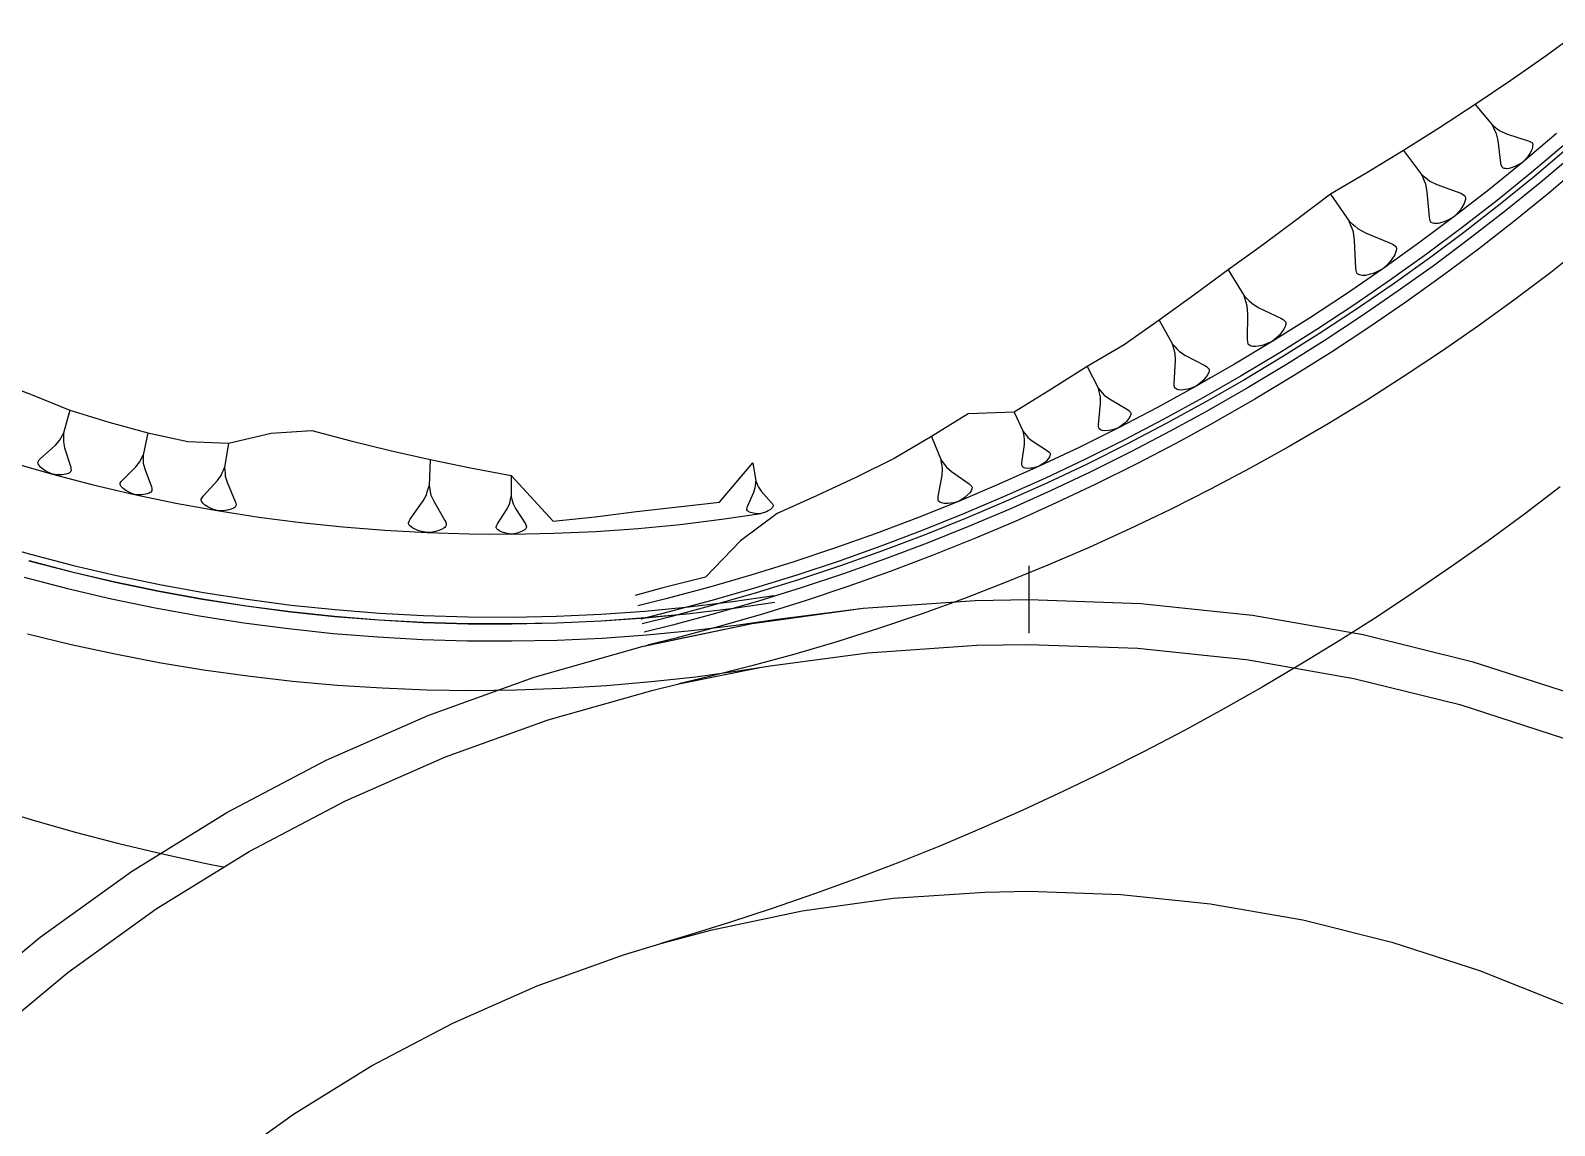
# Model space of a CAD drawing. Extents: x 383808 to 384559, y 802827 to 803490.
# Drawn here: x 383973.71 to 384007.66, y 803221.59 to 803245.98 of the extents above; entities that cross this region are included whole.
import ezdxf

# ---------------------------------------------------------------- set-up
doc = ezdxf.new("R2010")
doc.units = 0
doc.layers.get('0').update_dxf_attribs({"linetype": 'CONTINUOUS'})

msp = doc.modelspace()

# ---------------------------------------------------------------- linework, layer by layer
at = {"color": 7}
for p, q in [((384005.8972, 803244.3294), (384006.28, 803243.8669)), ((384006.28, 803243.8669), (384006.337, 803243.825)), ((384006.3106, 803243.8031), (384006.28, 803243.8669)), ((384006.3411, 803243.7393), (384006.3106, 803243.8031)), ((384006.337, 803243.825), (384006.3939, 803243.7831)), ((384006.3716, 803243.6755), (384006.3411, 803243.7393)), ((384006.4063, 803243.5261), (384006.3716, 803243.6755)), ((384006.3939, 803243.7831), (384006.4509, 803243.7412)), ((384006.4509, 803243.7412), (384006.5913, 803243.6792)), ((384006.5913, 803243.6792), (384007.0761, 803243.5238)), ((384004.295, 803243.3023), (384004.7011, 803242.7696)), ((384006.4683, 803243.0207), (384006.4063, 803243.5261)), ((384007.0761, 803243.5238), (384007.1112, 803243.5083)), ((384007.1103, 803243.2404), (384007.0816, 803243.1944)), ((384007.1545, 803243.3215), (384007.1103, 803243.2404)), ((384007.1112, 803243.5083), (384007.1572, 803243.4796)), ((384007.1723, 803243.3807), (384007.1545, 803243.3215)), ((384007.1572, 803243.4796), (384007.1682, 803243.4664)), ((384007.1682, 803243.4664), (384007.1768, 803243.429)), ((384007.1745, 803243.4049), (384007.1723, 803243.3807)), ((384007.1768, 803243.429), (384007.1745, 803243.4049)), ((384006.4769, 803242.9834), (384006.4683, 803243.0207)), ((384006.4965, 803242.9328), (384006.4769, 803242.9834)), ((384006.5074, 803242.9196), (384006.4965, 803242.9328)), ((384006.5425, 803242.9041), (384006.5074, 803242.9196)), ((384006.5667, 803242.9018), (384006.5425, 803242.9041)), ((384006.5908, 803242.8995), (384006.5667, 803242.9018)), ((384006.6523, 803242.9059), (384006.5908, 803242.8995)), ((384006.7403, 803242.9342), (384006.6523, 803242.9059)), ((384006.7909, 803242.9538), (384006.7403, 803242.9342)), ((384006.8547, 803242.9843), (384006.7909, 803242.9538)), ((384006.9581, 803243.0476), (384006.8547, 803242.9843)), ((384007.0397, 803243.1374), (384006.9581, 803243.0476)), ((384007.0816, 803243.1944), (384007.0397, 803243.1374)), ((384004.7011, 803242.7696), (384004.7627, 803242.7203)), ((384004.7323, 803242.6971), (384004.7011, 803242.7696)), ((384004.7635, 803242.6246), (384004.7323, 803242.6971)), ((384004.7627, 803242.7203), (384004.8243, 803242.671)), ((384004.7947, 803242.5522), (384004.7635, 803242.6246)), ((384004.8266, 803242.384), (384004.7947, 803242.5522)), ((384004.8243, 803242.671), (384004.886, 803242.6218)), ((384004.886, 803242.6218), (384005.0397, 803242.5464)), ((384002.6679, 803242.332), (384003.0891, 803241.7312)), ((384004.8732, 803241.8178), (384004.8266, 803242.384)), ((384005.0397, 803242.5464), (384005.5733, 803242.3516)), ((384005.5733, 803242.3516), (384005.6117, 803242.3328)), ((384005.6117, 803242.3328), (384005.6617, 803242.2987)), ((384005.6617, 803242.2987), (384005.6733, 803242.2835)), ((384005.6733, 803242.2835), (384005.6813, 803242.2414)), ((384005.6777, 803242.2146), (384005.6741, 803242.1878)), ((384005.6813, 803242.2414), (384005.6777, 803242.2146)), ((384005.5154, 803241.9224), (384005.4205, 803241.826)), ((384005.5647, 803241.9841), (384005.5154, 803241.9224)), ((384005.5987, 803242.0341), (384005.5647, 803241.9841)), ((384005.6516, 803242.1225), (384005.5987, 803242.0341)), ((384005.6741, 803242.1878), (384005.6516, 803242.1225)), ((384003.0891, 803241.7312), (384003.1544, 803241.6745)), ((384003.1201, 803241.6505), (384003.0891, 803241.7312)), ((384003.151, 803241.5698), (384003.1201, 803241.6505)), ((384003.182, 803241.4891), (384003.151, 803241.5698)), ((384003.1544, 803241.6745), (384003.2197, 803241.6179)), ((384003.2197, 803241.6179), (384003.285, 803241.5613)), ((384003.285, 803241.5613), (384003.4499, 803241.4721)), ((384004.8811, 803241.7758), (384004.8732, 803241.8178)), ((384004.9007, 803241.7185), (384004.8811, 803241.7758)), ((384004.9123, 803241.7033), (384004.9007, 803241.7185)), ((384004.9508, 803241.6845), (384004.9123, 803241.7033)), ((384004.9776, 803241.6809), (384004.9508, 803241.6845)), ((384005.0044, 803241.6773), (384004.9776, 803241.6809)), ((384005.0733, 803241.6816), (384005.0044, 803241.6773)), ((384005.1726, 803241.7092), (384005.0733, 803241.6816)), ((384005.2298, 803241.7288), (384005.1726, 803241.7092)), ((384005.3023, 803241.76), (384005.2298, 803241.7288)), ((384005.4205, 803241.826), (384005.3023, 803241.76)), ((384003.2096, 803241.3036), (384003.182, 803241.4891)), ((384003.2358, 803240.6819), (384003.2096, 803241.3036)), ((384003.4499, 803241.4721), (384004.0255, 803241.2354)), ((384004.0255, 803241.2354), (384004.0667, 803241.2131)), ((384004.0667, 803241.2131), (384004.12, 803241.1737)), ((384004.0394, 803240.8868), (384004, 803240.8335)), ((384004.1012, 803240.9813), (384004.0394, 803240.8868)), ((384004.1286, 803241.0517), (384004.1012, 803240.9813)), ((384004.12, 803241.1737), (384004.132, 803241.1565)), ((384004.1338, 803241.0809), (384004.1286, 803241.0517)), ((384004.132, 803241.1565), (384004.1389, 803241.1101)), ((384004.1389, 803241.1101), (384004.1338, 803241.0809)), ((384000.3923, 803240.6447), (384000.7464, 803240.069)), ((384003.2427, 803240.6355), (384003.2358, 803240.6819)), ((384003.2616, 803240.572), (384003.2427, 803240.6355)), ((384003.2736, 803240.5548), (384003.2616, 803240.572)), ((384003.3149, 803240.5325), (384003.2736, 803240.5548)), ((384003.3441, 803240.5274), (384003.3149, 803240.5325)), ((384003.3733, 803240.5222), (384003.3441, 803240.5274)), ((384003.4488, 803240.524), (384003.3733, 803240.5222)), ((384003.5587, 803240.5498), (384003.4488, 803240.524)), ((384003.6223, 803240.5688), (384003.5587, 803240.5498)), ((384003.703, 803240.5997), (384003.6223, 803240.5688)), ((384003.8352, 803240.6668), (384003.703, 803240.5997)), ((384003.9433, 803240.7682), (384003.8352, 803240.6668)), ((384004, 803240.8335), (384003.9433, 803240.7682)), ((384000.7464, 803240.069), (384000.8033, 803240.0133)), ((384000.7704, 803239.9931), (384000.7464, 803240.069)), ((384000.7944, 803239.9172), (384000.7704, 803239.9931)), ((384000.8184, 803239.8412), (384000.7944, 803239.9172)), ((384000.8033, 803240.0133), (384000.8602, 803239.9576)), ((384000.8336, 803239.6692), (384000.8184, 803239.8412)), ((384000.8602, 803239.9576), (384000.9171, 803239.9019)), ((384000.9171, 803239.9019), (384001.0638, 803239.8108)), ((383998.856, 803239.5232), (383999.1535, 803238.9931)), ((384000.8233, 803239.0961), (384000.8336, 803239.6692)), ((384001.0638, 803239.8108), (384001.5799, 803239.5615)), ((384001.5799, 803239.5615), (384001.6166, 803239.5387)), ((384001.6166, 803239.5387), (384001.6634, 803239.4995)), ((384001.6634, 803239.4995), (384001.6735, 803239.483)), ((384001.5343, 803239.1933), (384001.4786, 803239.1364)), ((384001.5735, 803239.2401), (384001.5343, 803239.1933)), ((384001.6355, 803239.3236), (384001.5735, 803239.2401)), ((384001.6646, 803239.3869), (384001.6355, 803239.3236)), ((384001.671, 803239.4134), (384001.6646, 803239.3869)), ((384001.6773, 803239.44), (384001.671, 803239.4134)), ((384001.6735, 803239.483), (384001.6773, 803239.44)), ((383999.1535, 803238.9931), (383999.2027, 803238.941)), ((383999.1724, 803238.924), (383999.1535, 803238.9931)), ((383999.1912, 803238.8549), (383999.1724, 803238.924)), ((383999.2101, 803238.7859), (383999.1912, 803238.8549)), ((383999.2027, 803238.941), (383999.2518, 803238.8889)), ((383999.2518, 803238.8889), (383999.301, 803238.8369)), ((383999.301, 803238.8369), (383999.4295, 803238.7497)), ((384000.8271, 803239.0531), (384000.8233, 803239.0961)), ((384000.841, 803238.9937), (384000.8271, 803239.0531)), ((384000.8511, 803238.9772), (384000.841, 803238.9937)), ((384000.8878, 803238.9544), (384000.8511, 803238.9772)), ((384000.9143, 803238.9481), (384000.8878, 803238.9544)), ((384000.9409, 803238.9418), (384000.9143, 803238.9481)), ((384001.0105, 803238.9392), (384000.9409, 803238.9418)), ((384001.1129, 803238.9569), (384001.0105, 803238.9392)), ((384001.1724, 803238.9708), (384001.1129, 803238.9569)), ((384001.2483, 803238.9948), (384001.1724, 803238.9708)), ((384001.3736, 803239.0492), (384001.2483, 803238.9948)), ((384001.4786, 803239.1364), (384001.3736, 803239.0492)), ((383997.2515, 803238.4958), (383997.5032, 803238.002)), ((383999.1876, 803238.116), (383999.2175, 803238.6307)), ((383999.2175, 803238.6307), (383999.2101, 803238.7859)), ((383999.4295, 803238.7497), (383999.8844, 803238.507)), ((383999.8844, 803238.507), (383999.9165, 803238.4852)), ((383999.9165, 803238.4852), (383999.9572, 803238.4483)), ((383999.8301, 803238.1778), (383999.778, 803238.1287)), ((383999.867, 803238.2185), (383999.8301, 803238.1778)), ((383999.9258, 803238.2913), (383999.867, 803238.2185)), ((383999.9542, 803238.3471), (383999.9258, 803238.2913)), ((383999.9609, 803238.3707), (383999.9542, 803238.3471)), ((383999.9572, 803238.4483), (383999.9657, 803238.4331)), ((383999.9675, 803238.3944), (383999.9609, 803238.3707)), ((383999.9657, 803238.4331), (383999.9675, 803238.3944)), ((383997.5032, 803238.002), (383997.5461, 803237.9528)), ((383997.5178, 803237.9384), (383997.5032, 803238.002)), ((383997.5325, 803237.8748), (383997.5178, 803237.9384)), ((383997.5472, 803237.8112), (383997.5325, 803237.8748)), ((383997.5461, 803237.9528), (383997.5889, 803237.9036)), ((383997.5483, 803237.6696), (383997.5472, 803237.8112)), ((383997.5889, 803237.9036), (383997.6318, 803237.8543)), ((383997.6318, 803237.8543), (383997.7457, 803237.7702)), ((383999.1895, 803238.0773), (383999.1876, 803238.116)), ((383999.1998, 803238.0233), (383999.1895, 803238.0773)), ((383999.2083, 803238.0082), (383999.1998, 803238.0233)), ((383999.2405, 803237.9864), (383999.2083, 803238.0082)), ((383999.2641, 803237.9797), (383999.2405, 803237.9864)), ((383999.2878, 803237.9731), (383999.2641, 803237.9797)), ((383999.3502, 803237.9683), (383999.2878, 803237.9731)), ((383999.4429, 803237.9805), (383999.3502, 803237.9683)), ((383999.4969, 803237.9908), (383999.4429, 803237.9805)), ((383999.566, 803238.0097), (383999.4969, 803237.9908)), ((383999.6805, 803238.054), (383999.566, 803238.0097)), ((383999.778, 803238.1287), (383999.6805, 803238.054)), ((383974.5923, 803237.5201), (383974.4514, 803237.0059)), ((383995.6254, 803237.4795), (383995.8262, 803237.0434)), ((383997.5023, 803237.2019), (383997.5483, 803237.6696)), ((383997.7457, 803237.7702), (383998.1512, 803237.5326)), ((383998.1512, 803237.5326), (383998.1797, 803237.5116)), ((383998.1797, 803237.5116), (383998.2154, 803237.4765)), ((383998.2154, 803237.4765), (383998.2226, 803237.4623)), ((383998.2226, 803237.4623), (383998.2228, 803237.4269)), ((383997.5026, 803237.1665), (383997.5023, 803237.2019)), ((383997.51, 803237.1169), (383997.5026, 803237.1665)), ((383997.5172, 803237.1028), (383997.51, 803237.1169)), ((383997.949, 803237.1274), (383997.843, 803237.0912)), ((383998.0405, 803237.1919), (383997.949, 803237.1274)), ((383998.0898, 803237.2347), (383998.0405, 803237.1919)), ((383998.1249, 803237.2704), (383998.0898, 803237.2347)), ((383998.1811, 803237.3346), (383998.1249, 803237.2704)), ((383998.209, 803237.3843), (383998.1811, 803237.3346)), ((383998.2159, 803237.4056), (383998.209, 803237.3843)), ((383998.2228, 803237.4269), (383998.2159, 803237.4056)), ((383974.2681, 803236.7402), (383974.3591, 803236.8416)), ((383974.3591, 803236.8416), (383974.3899, 803236.8964)), ((383974.3899, 803236.8964), (383974.4207, 803236.9511)), ((383974.4207, 803236.9511), (383974.4514, 803237.0059)), ((383974.4486, 803236.8803), (383974.4472, 803236.8175)), ((383974.4472, 803236.8175), (383974.4738, 803236.6839)), ((383974.45, 803236.9431), (383974.4486, 803236.8803)), ((383974.4514, 803237.0059), (383974.45, 803236.9431)), ((383976.3302, 803237.0132), (383976.2211, 803236.5191)), ((383978.1277, 803236.7867), (383978.0362, 803236.2446)), ((383993.7849, 803236.9319), (383994.0003, 803236.41)), ((383995.8262, 803237.0434), (383995.8616, 803236.9993)), ((383995.8367, 803236.9878), (383995.8262, 803237.0434)), ((383995.8471, 803236.9322), (383995.8367, 803236.9878)), ((383995.8576, 803236.8766), (383995.8471, 803236.9322)), ((383995.8537, 803236.754), (383995.8576, 803236.8766)), ((383995.8616, 803236.9993), (383995.897, 803236.9552)), ((383995.897, 803236.9552), (383995.9324, 803236.911)), ((383995.9324, 803236.911), (383996.0281, 803236.8343)), ((383996.0281, 803236.8343), (383996.3709, 803236.6145)), ((383997.5457, 803237.0818), (383997.5172, 803237.1028)), ((383997.567, 803237.0749), (383997.5457, 803237.0818)), ((383997.5883, 803237.068), (383997.567, 803237.0749)), ((383997.645, 803237.0613), (383997.5883, 803237.068)), ((383997.7299, 803237.0691), (383997.645, 803237.0613)), ((383997.7794, 803237.0765), (383997.7299, 803237.0691)), ((383997.843, 803237.0912), (383997.7794, 803237.0765)), ((383973.9097, 803236.4119), (383973.9325, 803236.4373)), ((383973.9325, 803236.4373), (383974.2681, 803236.7402)), ((383974.4738, 803236.6839), (383974.6083, 803236.2522)), ((383976.1679, 803236.4123), (383976.1945, 803236.4657)), ((383976.1945, 803236.4657), (383976.2211, 803236.5191)), ((383976.2211, 803236.5191), (383976.2228, 803236.4595)), ((383976.2228, 803236.4595), (383976.2244, 803236.3999)), ((383995.7977, 803236.3507), (383995.8537, 803236.754)), ((383996.3899, 803236.4421), (383996.339, 803236.3885)), ((383996.3709, 803236.6145), (383996.3948, 803236.5954)), ((383996.4158, 803236.4842), (383996.3899, 803236.4421)), ((383996.3948, 803236.5954), (383996.4245, 803236.5637)), ((383996.4225, 803236.5024), (383996.4158, 803236.4842)), ((383996.4292, 803236.5206), (383996.4225, 803236.5024)), ((383996.4245, 803236.5637), (383996.4302, 803236.5512)), ((383996.4302, 803236.5512), (383996.4292, 803236.5206)), ((383973.8789, 803236.3572), (383973.883, 803236.3719)), ((383973.8856, 803236.3238), (383973.8789, 803236.3572)), ((383973.883, 803236.3719), (383973.9097, 803236.4119)), ((383973.8963, 803236.305), (383973.8856, 803236.3238)), ((383973.9069, 803236.2863), (383973.8963, 803236.305)), ((383973.943, 803236.2449), (383973.9069, 803236.2863)), ((383974.0084, 803236.1954), (383973.943, 803236.2449)), ((383974.0484, 803236.1686), (383974.0084, 803236.1954)), ((383974.1032, 803236.1378), (383974.0484, 803236.1686)), ((383974.202, 803236.095), (383974.1032, 803236.1378)), ((383974.5534, 803236.1093), (383974.5013, 803236.092)), ((383974.5721, 803236.12), (383974.5534, 803236.1093)), ((383974.5908, 803236.1306), (383974.5721, 803236.12)), ((383974.6136, 803236.156), (383974.5908, 803236.1306)), ((383974.6083, 803236.2522), (383974.615, 803236.2188)), ((383974.6176, 803236.1707), (383974.6136, 803236.156)), ((383974.615, 803236.2188), (383974.6176, 803236.1707)), ((383975.7561, 803235.9554), (383976.0599, 803236.2585)), ((383976.0599, 803236.2585), (383976.1414, 803236.359)), ((383976.1414, 803236.359), (383976.1679, 803236.4123)), ((383976.2244, 803236.3999), (383976.2261, 803236.3403)), ((383976.2261, 803236.3403), (383976.2576, 803236.2149)), ((383976.2576, 803236.2149), (383976.4056, 803235.812)), ((383977.9583, 803236.0666), (383977.9843, 803236.1259)), ((383977.9843, 803236.1259), (383978.0102, 803236.1853)), ((383978.0102, 803236.1853), (383978.0362, 803236.2446)), ((383978.0362, 803236.2446), (383978.0412, 803236.18)), ((383978.0412, 803236.18), (383978.0462, 803236.1155)), ((383978.0462, 803236.1155), (383978.0512, 803236.0509)), ((383982.6166, 803236.4228), (383982.5917, 803235.8347)), ((383989.8072, 803236.3502), (383989.8715, 803235.9411)), ((383994.0003, 803236.41), (383994.0398, 803236.3565)), ((383994.01, 803236.3442), (383994.0003, 803236.41)), ((383994.0197, 803236.2784), (383994.01, 803236.3442)), ((383994.019, 803236.0687), (383994.0294, 803236.2126)), ((383994.0294, 803236.2126), (383994.0197, 803236.2784)), ((383994.0398, 803236.3565), (383994.0793, 803236.303)), ((383994.0793, 803236.303), (383994.1188, 803236.2495)), ((383994.1188, 803236.2495), (383994.2277, 803236.1548)), ((383994.2277, 803236.1548), (383994.6201, 803235.8805)), ((383995.7967, 803236.32), (383995.7977, 803236.3507)), ((383995.8014, 803236.2769), (383995.7967, 803236.32)), ((383995.8072, 803236.2645), (383995.8014, 803236.2769)), ((383995.8311, 803236.2453), (383995.8072, 803236.2645)), ((383995.8493, 803236.2385), (383995.8311, 803236.2453)), ((383995.8675, 803236.2318), (383995.8493, 803236.2385)), ((383995.9164, 803236.2241), (383995.8675, 803236.2318)), ((383995.9901, 803236.2279), (383995.9164, 803236.2241)), ((383996.0332, 803236.2326), (383995.9901, 803236.2279)), ((383996.0888, 803236.2431), (383996.0332, 803236.2326)), ((383996.1818, 803236.2708), (383996.0888, 803236.2431)), ((383996.2633, 803236.3234), (383996.1818, 803236.2708)), ((383996.3074, 803236.3588), (383996.2633, 803236.3234)), ((383996.339, 803236.3885), (383996.3074, 803236.3588)), ((383974.3089, 803236.0815), (383974.202, 803236.095)), ((383974.3717, 803236.0801), (383974.3089, 803236.0815)), ((383974.4198, 803236.0827), (383974.3717, 803236.0801)), ((383974.5013, 803236.092), (383974.4198, 803236.0827)), ((383975.7092, 803235.8769), (383975.7123, 803235.8911)), ((383975.7171, 803235.8456), (383975.7092, 803235.8769)), ((383975.7123, 803235.8911), (383975.7358, 803235.9303)), ((383975.7281, 803235.8284), (383975.7171, 803235.8456)), ((383975.7391, 803235.8111), (383975.7281, 803235.8284)), ((383975.7358, 803235.9303), (383975.7561, 803235.9554)), ((383975.7752, 803235.7735), (383975.7391, 803235.8111)), ((383975.8396, 803235.7297), (383975.7752, 803235.7735)), ((383976.4056, 803235.812), (383976.4135, 803235.7807)), ((383976.4135, 803235.7807), (383976.4182, 803235.7352)), ((383977.5622, 803235.6078), (383977.8754, 803235.9531)), ((383977.8754, 803235.9531), (383977.9583, 803236.0666)), ((383978.0512, 803236.0509), (383978.0923, 803235.9165)), ((383978.0923, 803235.9165), (383978.2747, 803235.4874)), ((383982.5525, 803235.7016), (383982.5721, 803235.7681)), ((383982.5721, 803235.7681), (383982.5917, 803235.8347)), ((383982.5917, 803235.8347), (383982.6057, 803235.7667)), ((383982.6057, 803235.7667), (383982.6197, 803235.6988)), ((383984.4181, 803236.0674), (383984.4217, 803235.5957)), ((383989.8265, 803235.6944), (383989.8586, 803235.7953)), ((383989.8586, 803235.7953), (383989.8629, 803235.8439)), ((383989.8629, 803235.8439), (383989.8672, 803235.8925)), ((383989.8672, 803235.8925), (383989.8715, 803235.9411)), ((383989.8715, 803235.9411), (383989.8906, 803235.8962)), ((383989.8906, 803235.8962), (383989.9096, 803235.8513)), ((383989.9096, 803235.8513), (383989.9287, 803235.8063)), ((383989.9287, 803235.8063), (383989.9902, 803235.7202)), ((383993.9342, 803235.5974), (383994.019, 803236.0687)), ((383994.6201, 803235.8805), (383994.6473, 803235.8568)), ((383994.6473, 803235.8568), (383994.6807, 803235.8182)), ((383994.6843, 803235.7674), (383994.6755, 803235.7463)), ((383994.6807, 803235.8182), (383994.6869, 803235.8033)), ((383994.6869, 803235.8033), (383994.6843, 803235.7674)), ((383975.8788, 803235.7062), (383975.8396, 803235.7297)), ((383975.9321, 803235.6797), (383975.8788, 803235.7062)), ((383976.0279, 803235.6437), (383975.9321, 803235.6797)), ((383976.1298, 803235.636), (383976.0279, 803235.6437)), ((383976.1894, 803235.6377), (383976.1298, 803235.636)), ((383976.2349, 803235.6424), (383976.1894, 803235.6377)), ((383976.3117, 803235.6551), (383976.2349, 803235.6424)), ((383976.3603, 803235.674), (383976.3117, 803235.6551)), ((383976.3775, 803235.685), (383976.3603, 803235.674)), ((383976.3948, 803235.696), (383976.3775, 803235.685)), ((383976.4151, 803235.7211), (383976.3948, 803235.696)), ((383976.4182, 803235.7352), (383976.4151, 803235.7211)), ((383977.5155, 803235.5201), (383977.5182, 803235.5355)), ((383977.5258, 803235.4865), (383977.5155, 803235.5201)), ((383977.5182, 803235.5355), (383977.5415, 803235.5794)), ((383977.5387, 803235.4684), (383977.5258, 803235.4865)), ((383977.5515, 803235.4503), (383977.5387, 803235.4684)), ((383977.5415, 803235.5794), (383977.5622, 803235.6078)), ((383977.5928, 803235.4114), (383977.5515, 803235.4503)), ((383978.2747, 803235.4874), (383978.285, 803235.4538)), ((383978.285, 803235.4538), (383978.2926, 803235.4048)), ((383982.1732, 803235.0948), (383982.4599, 803235.5035)), ((383982.4599, 803235.5035), (383982.5328, 803235.6351)), ((383982.5328, 803235.6351), (383982.5525, 803235.7016)), ((383982.6197, 803235.6988), (383982.6336, 803235.6309)), ((383982.6336, 803235.6309), (383982.6952, 803235.4936)), ((383982.6952, 803235.4936), (383982.9463, 803235.0621)), ((383984.3295, 803235.3255), (383984.3826, 803235.4337)), ((383984.3826, 803235.4337), (383984.3956, 803235.4877)), ((383984.3956, 803235.4877), (383984.4087, 803235.5417)), ((383984.4087, 803235.5417), (383984.4217, 803235.5957)), ((383984.4217, 803235.5957), (383984.4356, 803235.5419)), ((383984.4356, 803235.5419), (383984.4495, 803235.4881)), ((383984.4495, 803235.4881), (383984.4634, 803235.4343)), ((383984.4634, 803235.4343), (383984.5181, 803235.3269)), ((383989.6855, 803235.3728), (383989.8265, 803235.6944)), ((383989.9902, 803235.7202), (383990.2232, 803235.4574)), ((383990.2232, 803235.4574), (383990.2385, 803235.4358)), ((383990.2385, 803235.4358), (383990.2558, 803235.4026)), ((383993.9316, 803235.5615), (383993.9342, 803235.5974)), ((383993.9352, 803235.5106), (383993.9316, 803235.5615)), ((383993.9413, 803235.4957), (383993.9352, 803235.5106)), ((383993.9685, 803235.472), (383993.9413, 803235.4957)), ((383993.9896, 803235.4632), (383993.9685, 803235.472)), ((383994.0107, 803235.4545), (383993.9896, 803235.4632)), ((383994.0677, 803235.4431), (383994.0107, 803235.4545)), ((383994.1546, 803235.4441), (383994.0677, 803235.4431)), ((383994.2054, 803235.4476), (383994.1546, 803235.4441)), ((383994.2712, 803235.4573), (383994.2054, 803235.4476)), ((383994.3818, 803235.4855), (383994.2712, 803235.4573)), ((383994.48, 803235.5435), (383994.3818, 803235.4855)), ((383994.5335, 803235.583), (383994.48, 803235.5435)), ((383994.5721, 803235.6164), (383994.5335, 803235.583)), ((383994.6343, 803235.6769), (383994.5721, 803235.6164)), ((383994.6667, 803235.7252), (383994.6343, 803235.6769)), ((383994.6755, 803235.7463), (383994.6667, 803235.7252)), ((383977.665, 803235.3674), (383977.5928, 803235.4114)), ((383977.7088, 803235.344), (383977.665, 803235.3674)), ((383977.7682, 803235.3181), (383977.7088, 803235.344)), ((383977.874, 803235.2843), (383977.7682, 803235.3181)), ((383977.985, 803235.2815), (383977.874, 803235.2843)), ((383978.0496, 803235.2865), (383977.985, 803235.2815)), ((383978.0987, 803235.2941), (383978.0496, 803235.2865)), ((383978.1814, 803235.312), (383978.0987, 803235.2941)), ((383978.2331, 803235.3352), (383978.1814, 803235.312)), ((383978.2512, 803235.348), (383978.2331, 803235.3352)), ((383978.2693, 803235.3609), (383978.2512, 803235.348)), ((383978.29, 803235.3893), (383978.2693, 803235.3609)), ((383978.2926, 803235.4048), (383978.29, 803235.3893)), ((383982.155, 803235.0619), (383982.1732, 803235.0948)), ((383984.1165, 803234.9869), (383984.3295, 803235.3255)), ((383984.5181, 803235.3269), (383984.7364, 803234.9917)), ((383989.6713, 803235.3106), (383989.6774, 803235.3475)), ((383989.6731, 803235.2989), (383989.6713, 803235.3106)), ((383989.6885, 803235.2774), (383989.6731, 803235.2989)), ((383989.6774, 803235.3475), (383989.6855, 803235.3728)), ((383989.702, 803235.2675), (383989.6885, 803235.2774)), ((383989.7155, 803235.2577), (383989.702, 803235.2675)), ((383989.7543, 803235.2398), (383989.7155, 803235.2577)), ((383989.8164, 803235.2256), (383989.7543, 803235.2398)), ((383989.8533, 803235.2195), (383989.8164, 803235.2256)), ((383989.9019, 803235.2151), (383989.8533, 803235.2195)), ((383989.9856, 803235.2163), (383989.9019, 803235.2151)), ((383990.0656, 803235.2409), (383989.9856, 803235.2163)), ((383990.1105, 803235.2599), (383990.0656, 803235.2409)), ((383990.1437, 803235.2772), (383990.1105, 803235.2599)), ((383990.1985, 803235.3097), (383990.1437, 803235.2772)), ((383990.2299, 803235.3386), (383990.1985, 803235.3097)), ((383990.2397, 803235.3522), (383990.2299, 803235.3386)), ((383990.2496, 803235.3657), (383990.2397, 803235.3522)), ((383990.2576, 803235.3909), (383990.2496, 803235.3657)), ((383990.2558, 803235.4026), (383990.2576, 803235.3909)), ((383982.1354, 803234.9954), (383982.1361, 803235.0122)), ((383982.1507, 803234.961), (383982.1354, 803234.9954)), ((383982.1361, 803235.0122), (383982.155, 803235.0619)), ((383982.1668, 803234.9435), (383982.1507, 803234.961)), ((383982.1829, 803234.926), (383982.1668, 803234.9435)), ((383982.2319, 803234.8903), (383982.1829, 803234.926)), ((383982.3145, 803234.8531), (383982.2319, 803234.8903)), ((383982.3642, 803234.8342), (383982.3145, 803234.8531)), ((383982.4307, 803234.8145), (383982.3642, 803234.8342)), ((383982.5477, 803234.7927), (383982.4307, 803234.8145)), ((383982.666, 803234.8046), (383982.5477, 803234.7927)), ((383982.7339, 803234.8185), (383982.666, 803234.8046)), ((383982.7851, 803234.8332), (383982.7339, 803234.8185)), ((383982.8705, 803234.8632), (383982.7851, 803234.8332)), ((383982.9224, 803234.8947), (383982.8705, 803234.8632)), ((383982.9399, 803234.9108), (383982.9224, 803234.8947)), ((383982.9574, 803234.9269), (383982.9399, 803234.9108)), ((383982.9463, 803235.0621), (383982.9617, 803235.0277)), ((383982.9756, 803234.9598), (383982.9574, 803234.9269)), ((383982.9617, 803235.0277), (383982.9763, 803234.9766)), ((383982.9763, 803234.9766), (383982.9756, 803234.9598)), ((383984.09, 803234.9193), (383984.1032, 803234.9599)), ((383984.0901, 803234.9059), (383984.09, 803234.9193)), ((383984.1038, 803234.879), (383984.0901, 803234.9059)), ((383984.1032, 803234.9599), (383984.1165, 803234.9869)), ((383984.1174, 803234.8656), (383984.1038, 803234.879)), ((383984.131, 803234.8523), (383984.1174, 803234.8656)), ((383984.1716, 803234.8256), (383984.131, 803234.8523)), ((383984.2392, 803234.7992), (383984.1716, 803234.8256)), ((383984.2797, 803234.786), (383984.2392, 803234.7992)), ((383984.3338, 803234.773), (383984.2797, 803234.786)), ((383984.4282, 803234.7602), (383984.3338, 803234.773)), ((383984.5224, 803234.7744), (383984.4282, 803234.7602)), ((383984.5762, 803234.7883), (383984.5224, 803234.7744)), ((383984.6165, 803234.8021), (383984.5762, 803234.7883)), ((383984.6837, 803234.8296), (383984.6165, 803234.8021)), ((383984.7239, 803234.8568), (383984.6837, 803234.8296)), ((383984.7373, 803234.8704), (383984.7239, 803234.8568)), ((383984.7364, 803234.9917), (383984.75, 803234.9648)), ((383984.7507, 803234.884), (383984.7373, 803234.8704)), ((383984.75, 803234.9648), (383984.7638, 803234.9245)), ((383984.7639, 803234.911), (383984.7507, 803234.884)), ((383984.7638, 803234.9245), (383984.7639, 803234.911))]:
    msp.add_line(p, q, dxfattribs=at)
at = {"color": 3}
msp.add_line((383995.9512, 803234.0528), (383995.9512, 803232.5528), dxfattribs=at)
at = {"color": 7, "linetype": 'CONTINUOUS'}
for points in [[(384008.2491, 803245.9786), (384007.4724, 803245.4143), (384006.6884, 803244.8646), (384005.8972, 803244.3294), (384005.0993, 803243.8087), (384004.295, 803243.3023), (384003.4844, 803242.8101), (384002.6679, 803242.332), (384001.9171, 803241.7617), (384001.1597, 803241.1976), (384000.3923, 803240.6447), (384000, 803240.3559)], [(384007.9042, 803243.454), (384007.1494, 803242.8165), (384006.382, 803242.1942), (384005.6023, 803241.5874), (384004.8107, 803240.9963), (384004.0074, 803240.4211), (384003.1927, 803239.8622), (384002.3671, 803239.3196), (384001.5307, 803238.7936), (384000.684, 803238.2845), (384000, 803237.8916)], [(384007.976, 803243.3707), (384007.2195, 803242.7318), (384006.4504, 803242.1081), (384005.669, 803241.4999), (384004.8756, 803240.9075), (384004.0705, 803240.3311), (384003.2541, 803239.7708), (384002.4266, 803239.2271), (384001.5883, 803238.6999), (384000.7398, 803238.1897), (384000, 803237.7648)], [(384008.3614, 803241.209), (384007.576, 803240.59), (384006.7784, 803239.9869), (384005.9689, 803239.3998), (384005.1478, 803238.8291), (384004.3154, 803238.2749), (384003.4722, 803237.7374), (384002.6183, 803237.2169), (384001.7542, 803236.7136), (384000.8802, 803236.2277), (384000, 803235.7611)], [(384000, 803240.3559), (383999.6276, 803240.0819), (383998.856, 803239.5232), (383998.0739, 803238.9751), (383997.2515, 803238.4958), (383996.4435, 803237.982), (383995.6254, 803237.4795), (383994.6008, 803237.4392), (383993.7849, 803236.9319), (383992.9543, 803236.4451), (383992.095, 803236.0188), (383991.2246, 803235.6119), (383990.3461, 803235.2171), (383989.5269, 803234.6098), (383988.75, 803233.7984), (383987.802, 803233.5613), (383987.1853, 803233.3915)], [(383972.9092, 803238.1848), (383973.7511, 803237.8601), (383974.5923, 803237.5201), (383975.4573, 803237.2546), (383976.3302, 803237.0132), (383977.2157, 803236.824), (383978.1277, 803236.7867), (383979.0714, 803237.0115), (383979.9774, 803237.0676), (383980.8487, 803236.8375), (383981.7284, 803236.6227), (383982.6166, 803236.4228), (383983.5132, 803236.2378), (383984.4181, 803236.0674), (383985.3596, 803235.0491), (383986.2892, 803235.147), (383987.2153, 803235.26), (383988.1402, 803235.3674), (383989.0646, 803235.4751), (383989.8072, 803236.3502)], [(384000, 803237.8916), (383999.8273, 803237.7924), (383998.9609, 803237.3176), (383998.0852, 803236.8601), (383997.2005, 803236.4203), (383996.3072, 803235.9983), (383995.4057, 803235.5942), (383994.4962, 803235.2082), (383993.5792, 803234.8404), (383992.655, 803234.4911), (383991.7241, 803234.1604), (383990.7867, 803233.8483), (383989.8432, 803233.555), (383988.8941, 803233.2807), (383987.9396, 803233.0254), (383987.3123, 803232.8686)], [(384000, 803237.7648), (383999.8811, 803237.6965), (383999.0128, 803237.2206), (383998.1352, 803236.7621), (383997.2485, 803236.3213), (383996.3532, 803235.8983), (383995.4497, 803235.4933), (383994.5382, 803235.1065), (383993.6191, 803234.7379), (383992.6929, 803234.3879), (383991.7598, 803234.0564), (383990.8204, 803233.7436), (383989.8748, 803233.4497), (383988.9236, 803233.1747), (383987.967, 803232.9188), (383987.3382, 803232.7617)], [(384000, 803235.7611), (383999.9967, 803235.7593), (383999.104, 803235.3087), (383998.2025, 803234.8761), (383997.2924, 803234.4616), (383996.3743, 803234.0653), (383995.4485, 803233.6875), (383994.5152, 803233.3283), (383993.575, 803232.9878), (383992.6281, 803232.6662), (383991.675, 803232.3636), (383990.7161, 803232.0801), (383989.7516, 803231.8159), (383988.7821, 803231.5709), (383988.1567, 803231.4238)], [(384007.7875, 803235.8101), (384006.9913, 803235.2051), (384006.1851, 803234.6135), (384005.3691, 803234.0355), (384004.5436, 803233.4711), (384003.7088, 803232.9205), (384002.865, 803232.3839), (384002.0123, 803231.8615), (384001.1511, 803231.3533), (384000.2815, 803230.8596), (384000, 803230.706)], [(383972.765, 803234.5832), (383973.7134, 803234.3107), (383974.6682, 803234.062), (383975.629, 803233.8372), (383976.5951, 803233.6366), (383977.566, 803233.4601), (383978.5409, 803233.308), (383979.5193, 803233.1803), (383980.5006, 803233.0771), (383981.4842, 803232.9984), (383982.4694, 803232.9444), (383983.4557, 803232.915), (383984.4424, 803232.9103), (383985.429, 803232.9302), (383986.4147, 803232.9748), (383987.399, 803233.044), (383988.3812, 803233.1378), (383989.3608, 803233.2562), (383990.2731, 803233.3888)], [(383973.6751, 803234.1708), (383974.6335, 803233.9212), (383975.5978, 803233.6956), (383976.5674, 803233.4942), (383977.5418, 803233.3171), (383978.5203, 803233.1645), (383979.5023, 803233.0363), (383980.4873, 803232.9327), (383981.4745, 803232.8538), (383982.4633, 803232.7995), (383983.4532, 803232.77), (383984.4436, 803232.7653), (383985.4337, 803232.7853), (383986.4231, 803232.8301), (383987.411, 803232.8995), (383988.3968, 803232.9937), (383989.38, 803233.1124), (383990.2957, 803233.2456)], [(383973.649, 803232.5394), (383974.6205, 803232.3026), (383975.5976, 803232.0901), (383976.5798, 803231.9021), (383977.5663, 803231.7388), (383978.5566, 803231.6001), (383979.5501, 803231.4863), (383980.5461, 803231.3973), (383981.544, 803231.3332), (383982.5432, 803231.2941), (383983.5431, 803231.28), (383984.543, 803231.2909), (383985.5424, 803231.3268), (383986.5405, 803231.3877), (383987.5368, 803231.4735), (383988.5306, 803231.5842), (383989.5214, 803231.7196), (383990.1907, 803231.8255)], [(383969.2784, 803219.9647), (383970.9152, 803221.7609), (383972.6726, 803223.4392), (383974.5423, 803224.9914), (383976.5152, 803226.4102), (383978.5818, 803227.6887), (383980.7321, 803228.8207), (383982.9557, 803229.8008), (383985.2421, 803230.6242), (383987.58, 803231.287), (383988.1567, 803231.4238), (383989.9583, 803231.7859), (383990.1907, 803231.8255), (383992.3655, 803232.1186), (383994.7899, 803232.2835), (383995.9512, 803232.3028)], [(383995.9512, 803232.3028), (383998.3798, 803232.2184), (384000, 803232.0491)], [(384000, 803232.0491), (384000.7967, 803231.9658), (384003.1902, 803231.546), (384005.5489, 803230.9612), (384007.8612, 803230.2141), (384010.1162, 803229.3083), (384012.3029, 803228.2483), (384014.4107, 803227.0391), (384016.4296, 803225.6865), (384018.3498, 803224.1971), (384020.1619, 803222.5781), (384021.8574, 803220.8372), (384023.428, 803218.9829), (384024.8661, 803217.0241), (384026.1648, 803214.9702), (384027.3179, 803212.8311), (384028.3198, 803210.6172), (384029.1657, 803208.3391), (384029.8514, 803206.0078), (384030.3737, 803203.6345), (384030.5146, 803202.8137), (384030.6882, 803201.5857), (384030.7301, 803201.2307), (384030.826, 803200)], [(384000, 803230.706), (383999.4037, 803230.3805), (383998.5182, 803229.916), (383997.625, 803229.4663), (383996.7244, 803229.0316), (383995.8167, 803228.612), (383994.9022, 803228.2076), (383993.981, 803227.8184), (383993.0535, 803227.4447), (383992.1199, 803227.0864), (383991.1804, 803226.7438), (383990.2354, 803226.4169), (383989.285, 803226.1058), (383988.3296, 803225.8105), (383987.7578, 803225.6421)], [(383972.7908, 803228.6853), (383973.7477, 803228.3949), (383974.7102, 803228.1237), (383975.6779, 803227.8718), (383976.6505, 803227.6393), (383977.6275, 803227.4263), (383978.0022, 803227.35)], [(383966.5852, 803200), (383966.7768, 803201.6739), (383967.1505, 803203.6878), (383967.6629, 803205.6708), (383968.3118, 803207.6135), (383969.0938, 803209.5066), (383970.0054, 803211.3407), (383971.042, 803213.1073), (383972.1987, 803214.7976), (383973.4699, 803216.4036), (383974.8494, 803217.9175), (383976.3307, 803219.332), (383977.9066, 803220.6404), (383979.5694, 803221.8362), (383981.3113, 803222.9138), (383983.1236, 803223.8679), (383984.9979, 803224.6939), (383986.9249, 803225.388), (383987.7578, 803225.6421), (383988.8955, 803225.9466), (383990.9, 803226.3671), (383992.9289, 803226.6476), (383994.9724, 803226.7866), (383995.9512, 803226.8028)], [(383995.9512, 803226.8028), (383997.9982, 803226.7317), (384000, 803226.5224)], [(384000, 803226.5224), (384000.0353, 803226.5187), (384002.0527, 803226.1649), (384004.0407, 803225.672), (384005.9897, 803225.0423), (384007.8903, 803224.2789), (384009.7333, 803223.3854), (384011.51, 803222.3662), (384013.2116, 803221.2262), (384014.83, 803219.9709), (384016.3574, 803218.6063), (384017.7864, 803217.139), (384019.1102, 803215.576), (384020.3223, 803213.925), (384021.417, 803212.1939), (384022.3889, 803210.3909), (384023.2333, 803208.5249), (384023.9462, 803206.6048), (384024.5242, 803204.6399), (384024.9645, 803202.6395), (384025.0065, 803202.4059), (384025.2648, 803200.6135), (384025.2809, 803200.4681), (384025.3162, 803200)]]:
    msp.add_lwpolyline(points, dxfattribs=at)
at = {"color": 1, "linetype": 'CONTINUOUS'}
for points in [[(384007.7083, 803243.6813), (384006.9581, 803243.0476), (384006.1954, 803242.4291), (384005.4205, 803241.826), (384004.6336, 803241.2385), (384003.8352, 803240.6668), (384003.0255, 803240.1112), (384002.2048, 803239.5719), (384001.3736, 803239.0492), (384000.532, 803238.5431), (384000, 803238.2376)], [(384008.1, 803243.2268), (384007.3407, 803242.5854), (384006.5686, 803241.9593), (384005.7842, 803241.3488), (384004.9878, 803240.7541), (384004.1796, 803240.1755), (384003.36, 803239.6131), (384002.5293, 803239.0672), (384001.6879, 803238.5381), (384000.836, 803238.0259), (384000, 803237.5457)], [(384000, 803238.2376), (383999.6805, 803238.054), (383998.8194, 803237.5821), (383997.949, 803237.1274), (383997.0697, 803236.6903), (383996.1818, 803236.2708), (383995.2857, 803235.8691), (383994.3818, 803235.4855), (383993.4703, 803235.12), (383992.5518, 803234.7728), (383991.6265, 803234.444), (383990.6947, 803234.1339), (383989.757, 803233.8424), (383988.8137, 803233.5697), (383987.865, 803233.316), (383987.2415, 803233.1602)], [(384000, 803237.5457), (383999.9741, 803237.5308), (383999.1025, 803237.0531), (383998.2214, 803236.5929), (383997.3314, 803236.1504), (383996.4327, 803235.7257), (383995.5256, 803235.3192), (383994.6106, 803234.9309), (383993.6881, 803234.5609), (383992.7583, 803234.2095), (383991.8217, 803233.8767), (383990.8786, 803233.5627), (383989.9294, 803233.2677), (383988.9745, 803232.9917), (383988.0143, 803232.7348), (383987.3831, 803232.5771)], [(383973.2981, 803236.3547), (383974.202, 803236.095), (383975.1121, 803235.8579), (383976.0279, 803235.6437), (383976.9487, 803235.4525), (383977.874, 803235.2843), (383978.8032, 803235.1393), (383979.7358, 803235.0176), (383980.6711, 803234.9192), (383981.6086, 803234.8442), (383982.5477, 803234.7927), (383983.4877, 803234.7647), (383984.4282, 803234.7602), (383985.3685, 803234.7792), (383986.308, 803234.8217), (383987.2461, 803234.8877), (383988.1824, 803234.9771), (383989.116, 803235.0899), (383989.9856, 803235.2163)], [(383973.6738, 803234.166), (383974.6323, 803233.9163), (383975.5967, 803233.6907), (383976.5665, 803233.4893), (383977.541, 803233.3122), (383978.5196, 803233.1595), (383979.5018, 803233.0313), (383980.4868, 803232.9277), (383981.4741, 803232.8488), (383982.4631, 803232.7945), (383983.4531, 803232.765), (383984.4436, 803232.7603), (383985.4339, 803232.7803), (383986.4233, 803232.8251), (383987.4114, 803232.8945), (383988.3974, 803232.9887), (383989.3807, 803233.1075), (383990.2965, 803233.2406)]]:
    msp.add_lwpolyline(points, dxfattribs=at)
at = {"color": 2, "linetype": 'CONTINUOUS'}
for points in [[(384008.2959, 803242.9996), (384007.5319, 803242.3543), (384006.7552, 803241.7245), (384005.9661, 803241.1103), (384005.1649, 803240.512), (384004.3518, 803239.9298), (384003.5272, 803239.3641), (384002.6915, 803238.8149), (384001.845, 803238.2826), (384000.9881, 803237.7672), (384000.1209, 803237.2692), (384000, 803237.2029)], [(384000, 803237.2029), (383999.244, 803236.7886), (383998.3577, 803236.3256), (383997.4623, 803235.8804), (383996.5581, 803235.4532), (383995.6456, 803235.0442), (383994.7251, 803234.6535), (383993.7969, 803234.2813), (383992.8615, 803233.9278), (383991.9193, 803233.593), (383990.9705, 803233.2771), (383990.0156, 803232.9803), (383989.0549, 803232.7026), (383988.0889, 803232.4442), (383987.4539, 803232.2856)], [(383973.5734, 803233.7995), (383974.5411, 803233.5474), (383975.5148, 803233.3197), (383976.4939, 803233.1163), (383977.4777, 803232.9375), (383978.4657, 803232.7833), (383979.4573, 803232.6539), (383980.4518, 803232.5493), (383981.4486, 803232.4696), (383982.447, 803232.4149), (383983.4466, 803232.3851), (383984.4465, 803232.3803), (383985.4463, 803232.4005), (383986.4453, 803232.4457), (383987.4428, 803232.5158), (383988.4382, 803232.6109), (383989.431, 803232.7308), (383990.3555, 803232.8653)], [(383968.5163, 803220.6122), (383970.1999, 803222.4597), (383971.3213, 803223.5586), (383972.0075, 803224.1859), (383973.9306, 803225.7825), (383975.9599, 803227.2419), (383978.0855, 803228.5569), (383980.2972, 803229.7212), (383982.5844, 803230.7293), (383984.9361, 803231.5762), (383987.3408, 803232.2579), (383987.4539, 803232.2856), (383989.7871, 803232.7711), (383990.3555, 803232.8653), (383992.263, 803233.1134), (383994.7567, 803233.283), (383995.9512, 803233.3028)], [(383995.9512, 803233.3028), (383998.4492, 803233.216), (384000, 803233.0539)], [(384000, 803233.0539), (384000.9351, 803232.9561), (384003.3971, 803232.5244), (384005.8231, 803231.9228), (384008.2015, 803231.1544), (384010.5209, 803230.2228), (384010.7952, 803230.1), (384012.7701, 803229.1324), (384014.9382, 803227.8887), (384017.0147, 803226.4975), (384018.9897, 803224.9655), (384020.0118, 803224.0813), (384020.8537, 803223.3003), (384022.5976, 803221.5096)]]:
    msp.add_lwpolyline(points, dxfattribs=at)
at = {"color": 3, "linetype": 'CONTINUOUS'}
for points in [[(383960.0574, 803200), (383960.0643, 803200.1538), (383960.3486, 803202.6371), (383960.8045, 803205.0946), (383961.4299, 803207.5146), (383962.2217, 803209.8854), (383963.1761, 803212.1955), (383964.2885, 803214.4338), (383965.5535, 803216.5896), (383966.9651, 803218.6524), (383968.5163, 803220.6122), (383970.1999, 803222.4597), (383972.0075, 803224.1859), (383973.9306, 803225.7825), (383975.9599, 803227.2419), (383978.0855, 803228.5569), (383980.2972, 803229.7212), (383982.5844, 803230.7293), (383984.9361, 803231.5762), (383987.3408, 803232.2579), (383989.7871, 803232.7711), (383992.263, 803233.1134), (383994.7567, 803233.283), (383995.9512, 803233.3028)], [(383995.9512, 803233.3028), (383998.4492, 803233.216), (384000, 803233.0539)], [(384000, 803233.0539), (384000.9351, 803232.9561), (384003.3971, 803232.5244), (384005.8231, 803231.9228), (384008.2015, 803231.1544), (384010.5209, 803230.2228), (384012.7701, 803229.1324), (384014.9382, 803227.8887), (384017.0147, 803226.4975), (384018.9897, 803224.9655), (384020.8537, 803223.3003), (384022.5976, 803221.5096), (384024.213, 803219.6023), (384025.6922, 803217.5875), (384027.0281, 803215.475), (384028.2141, 803213.2748), (384029.2446, 803210.9976), (384030.1146, 803208.6544), (384030.82, 803206.2565), (384031.3572, 803203.8154), (384031.7238, 803201.3429), (384031.8284, 803200)]]:
    msp.add_lwpolyline(points, dxfattribs=at)

doc.saveas('drawing.dxf')
